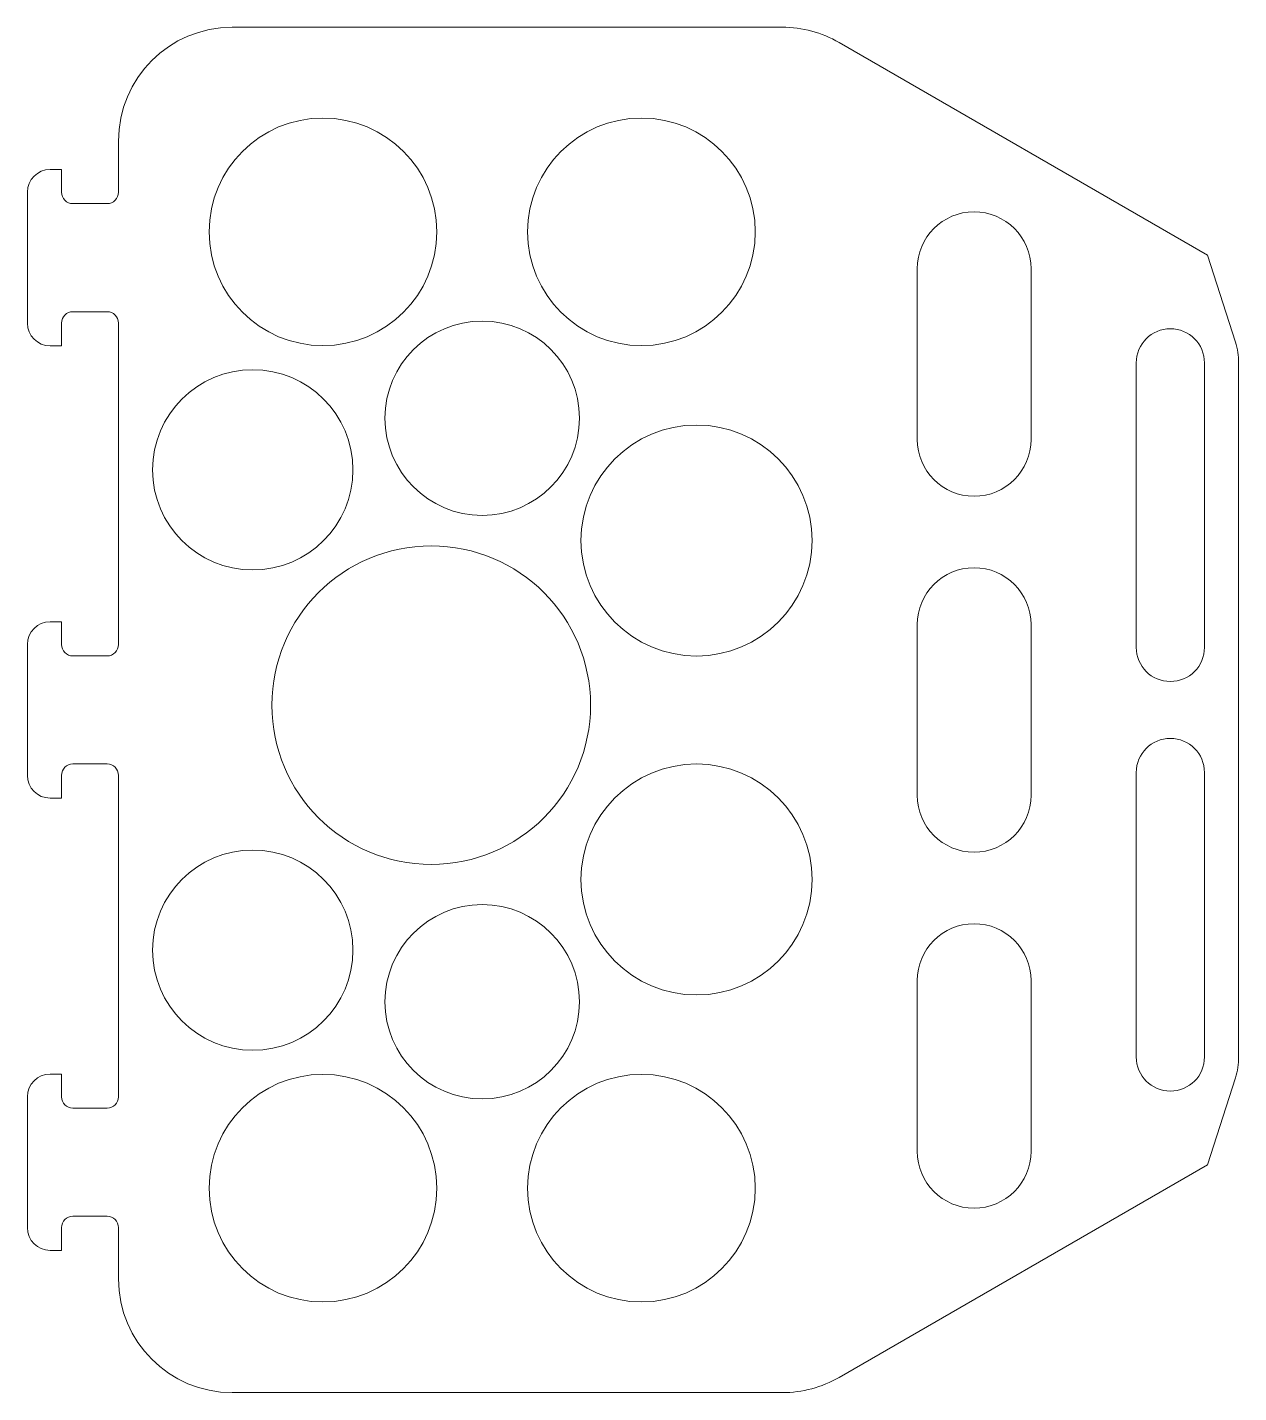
# Model space of a CAD drawing. Header units: millimetres. Extents: x 6 to 112, y 6 to 126.
import ezdxf

# ---------------------------------------------------------------- set-up
doc = ezdxf.new("R2010")
doc.units = ezdxf.units.MM

msp = doc.modelspace()

# ---------------------------------------------------------------- linework, layer by layer
at = {"color": 7, "linetype": 'Continuous', "lineweight": 15}
for p, q in [((72.27, 126.48), (23.95, 126.48)), ((109.64, 106.44), (77.27, 125.14)), ((13.95, 111.98), (13.95, 116.48)), ((7.95, 113.98), (8.95, 113.98)), ((8.95, 113.98), (8.95, 111.98)), ((5.95, 111.98), (5.95, 100.48)), ((9.95, 110.98), (12.95, 110.98)), ((109.64, 106.44), (112.09, 98.81)), ((84.13, 90.26), (84.13, 105.26)), ((94.13, 105.26), (94.13, 90.26)), ((9.95, 101.48), (12.95, 101.48)), ((8.95, 98.48), (8.95, 100.48)), ((13.95, 100.48), (13.95, 72.23)), ((7.95, 98.48), (8.95, 98.48)), ((103.37, 96.98), (103.37, 71.98)), ((109.37, 71.98), (109.37, 96.98)), ((112.37, 96.98), (112.37, 35.98)), ((8.95, 74.23), (7.95, 74.23)), ((8.95, 72.23), (8.95, 74.23)), ((84.13, 58.98), (84.13, 73.98)), ((94.13, 73.98), (94.13, 58.98)), ((5.95, 72.23), (5.95, 60.73)), ((12.95, 71.23), (9.95, 71.23)), ((12.95, 61.73), (9.95, 61.73)), ((8.95, 60.73), (8.95, 58.73)), ((13.95, 32.48), (13.95, 60.73)), ((103.37, 60.98), (103.37, 35.98)), ((109.37, 35.98), (109.37, 60.98)), ((8.95, 58.73), (7.95, 58.73)), ((84.13, 27.69), (84.13, 42.69)), ((94.13, 42.69), (94.13, 27.69)), ((7.95, 34.48), (8.95, 34.48)), ((8.95, 34.48), (8.95, 32.48)), ((112.09, 34.14), (109.64, 26.51)), ((5.95, 32.48), (5.95, 20.98)), ((9.95, 31.48), (12.95, 31.48)), ((77.27, 7.81), (109.64, 26.51)), ((9.95, 21.98), (12.95, 21.98)), ((8.95, 18.98), (8.95, 20.98)), ((13.95, 20.98), (13.95, 16.48)), ((7.95, 18.98), (8.95, 18.98)), ((23.95, 6.48), (72.27, 6.48))]:
    msp.add_line(p, q, dxfattribs=at)
for centre, radius in [((31.92, 108.5), 10), ((59.9, 108.5), 10), ((45.91, 92.12), 8.54), ((25.75, 87.58), 8.8), ((64.74, 81.37), 10.15), ((41.43, 66.9), 14), ((64.74, 51.58), 10.15), ((25.75, 45.37), 8.8), ((45.91, 40.83), 8.54), ((31.92, 24.45), 10), ((59.9, 24.45), 10)]:
    msp.add_circle(centre, radius, dxfattribs=at)
for centre, radius, start, end in [((23.95, 116.48), 10, 90, 180), ((72.27, 116.48), 10, 60, 90), ((7.95, 111.98), 2, 90, 180), ((9.95, 111.98), 1, 180, 270), ((12.95, 111.98), 1, 270, 0), ((89.13, 105.26), 5, 0, 180), ((9.95, 100.48), 1, 90, 180), ((12.95, 100.48), 1, 0, 90), ((7.95, 100.48), 2, 180, 270), ((106.37, 96.98), 3, 0, 180), ((106.37, 96.98), 6, 0, 17.7635), ((89.13, 90.26), 5, 180, 0), ((89.13, 73.98), 5, 0, 180), ((7.95, 72.23), 2, 90, 180), ((9.95, 72.23), 1, 180, 270), ((12.95, 72.23), 1, 270, 0), ((106.37, 71.98), 3, 180, 0), ((106.37, 60.98), 3, 0, 180), ((9.95, 60.73), 1, 90, 180), ((12.95, 60.73), 1, 0, 90), ((7.95, 60.73), 2, 180, 270), ((89.13, 58.98), 5, 180, 0), ((89.13, 42.69), 5, 0, 180), ((106.37, 35.98), 3, 180, 0), ((106.37, 35.98), 6, 342.2365, 0), ((7.95, 32.48), 2, 90, 180), ((9.95, 32.48), 1, 180, 270), ((12.95, 32.48), 1, 270, 0), ((89.13, 27.69), 5, 180, 0), ((9.95, 20.98), 1, 90, 180), ((12.95, 20.98), 1, 0, 90), ((7.95, 20.98), 2, 180, 270), ((23.95, 16.48), 10, 180, 270), ((72.27, 16.48), 10, 270, 300)]:
    msp.add_arc(centre, radius, start, end, dxfattribs=at)

doc.saveas('drawing.dxf')
